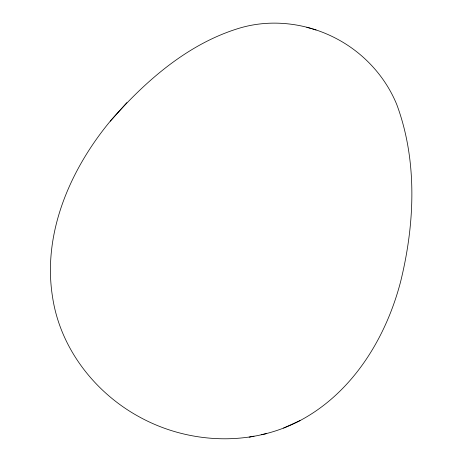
<?xml version="1.0" encoding="UTF-8"?>
<svg xmlns="http://www.w3.org/2000/svg" width="462" height="462" viewBox="0 0 462 462"><rect width="100%" height="100%" fill="white"/><g stroke="black" fill="none" stroke-linecap="round" stroke-linejoin="round"><path stroke-width="0.69" d="M110.331 121.084C70.241 169.502 42.273 233.368 52.57 297.17C60.193 347.973 94.502 392.423 139.149 416.799C187.999 443.815 250.248 446.933 300.052 420.587C352.558 392.665 385.874 338.161 400.56 281.872C414.807 224.197 417.717 161.019 396.783 104.579C385.008 75.78 362.566 51.871 334.875 37.82C305.913 23.019 271.396 18.775 240.038 27.98C188.04 43.474 145.449 80.989 110.331 121.084L126.859 102.645M283.581 428.072L300.052 420.587M249.157 437.179L254.025 436.174M261.18 434.713L266.487 433.622M312.549 28.973L316.037 29.995M306.791 27.264L311.324 28.598"/></g></svg>
